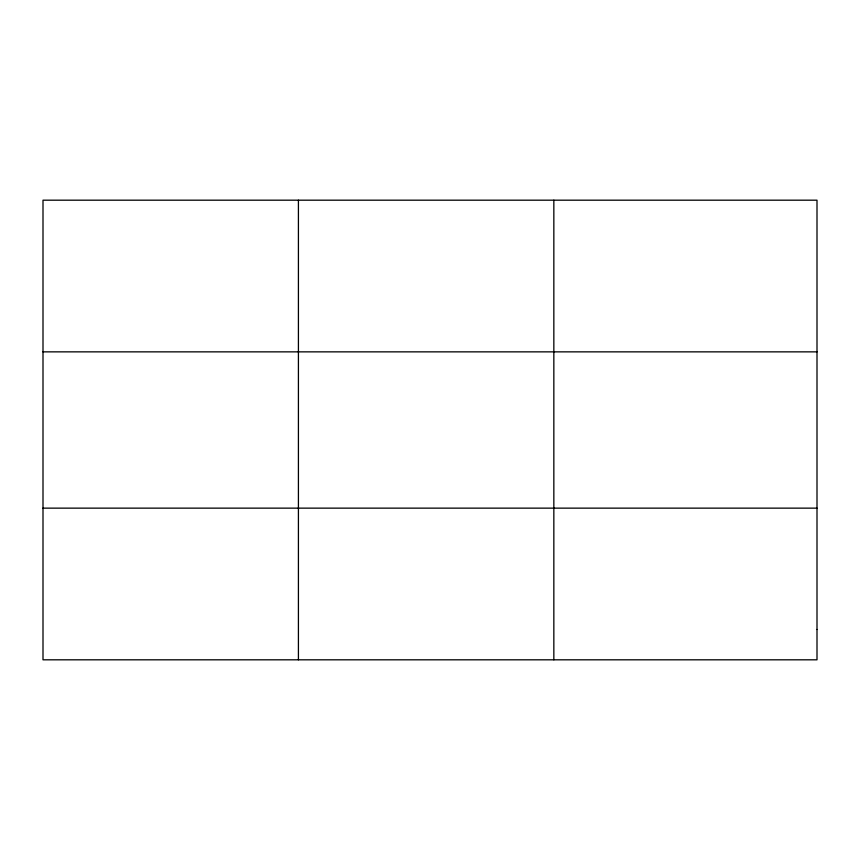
<?xml version="1.0" encoding="UTF-8"?>
<svg xmlns="http://www.w3.org/2000/svg" width="860" height="860" viewBox="0 0 860 860"><rect width="100%" height="100%" fill="white"/><g stroke="black" fill="none" stroke-linecap="round" stroke-linejoin="round"><path stroke-width="1.29" d="M298.42 200.186L298.42 659.813M553.84 200.186L553.84 659.813M43 351.858L817 351.858M43 508.142L817 508.142M817 629.477L817 659.813L43 659.813L43 200.186L817 200.186L817 629.477"/></g></svg>
